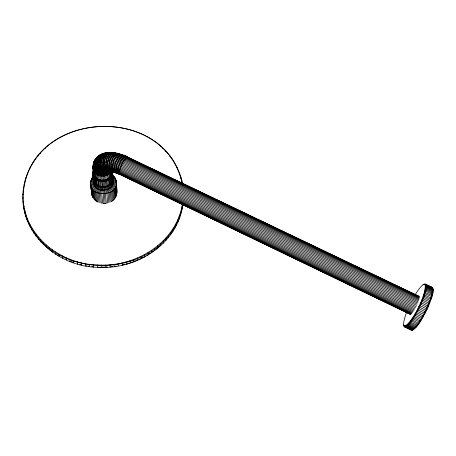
<?xml version="1.0" encoding="UTF-8"?>
<svg xmlns="http://www.w3.org/2000/svg" width="456" height="456" viewBox="0 0 456 456"><rect width="100%" height="100%" fill="white"/><g stroke="black" fill="none" stroke-linecap="round" stroke-linejoin="round"><path stroke-width="0.68" d="M182.89 204.391C177.903 244.291 135.928 270.043 97.766 267.313C59.194 266.931 20.987 234.96 22.823 194.661C28.375 110.158 164.781 101.38 182.56 183.511L182.126 183.335C164.821 103.21 33.066 109.577 23.467 190.973C19.198 231.893 58.915 264.565 97.573 264.93C135.044 267.541 176.227 243.025 182.417 204.123M406.359 312.873C396.783 340.774 415.291 316.783 418.642 306.768C424.821 296.594 431.165 269.576 415.068 294.844M97.573 264.93L97.766 267.313L107.382 266.994M106.02 267.079L105.815 264.964M405.013 326.798L410.776 329.865L412.822 329.922L416.499 326.889L420.688 321.138L427.221 309.134L431.923 297.067L432.938 292.866L433.132 289.281L432.02 287.331L430.76 287.086M112.877 177.156C113.914 182.086 109.468 186.51 104.783 187.057L101.386 186.8L100.514 193.749L101.397 203.268M93.463 264.64L93.662 267.022L91.724 266.521M93.645 164.126L93.719 163.06L93.32 164.063C94.506 158.58 99.3 154.06 104.84 153.159M111.748 170.949C113.487 181.642 95.167 183.91 93.497 173.571L92.921 167.209L93.85 162.148M165.328 151.888L165.408 150.805L165.072 150.799M93.275 164.131L93.252 169.068M112.923 174.933C130.057 197.864 79.39 201.256 92.893 176.272M111.726 171.228L111.811 171.838L112.666 172.203C113.259 185.626 88.84 183.665 93.178 170.208M89.382 264.161L89.575 266.543M93.497 173.571L93.503 171.513L92.716 171.849M116.029 179.624L112.854 179.584C116.365 192.592 92.14 194.176 93.685 180.889L90.527 181.363M100.611 186.618L100.257 189.958L99.271 193.458L100.183 202.988M174.619 228.598L174.83 226.723L178.096 220.373L180.616 213.813L182.856 204.413M180.781 178.359L180.941 176.979L180.519 176.837M111.737 182.805L111.384 177.07L110.631 176.307L110.42 171.097C105.763 178.57 91.548 174.118 93.246 165.118M176.335 225.469L176.557 223.577L176.147 223.178M181.676 181.596L181.836 180.223L181.414 180.063M182.725 205.702L182.885 204.351M179.214 219.028L179.453 217.113L179.026 216.754M85.335 263.5L85.528 265.888L87.016 265.848M100.548 180.177L100.907 186.994L102.839 187.188L104.783 187.057L104.162 180.24M101.927 267.159L101.694 265.039M81.333 262.656L81.527 265.044L81.704 264.793L79.749 264.286M99.134 186.059L98.496 189.291L96.923 192.569L97.892 202.116L94.141 199.295L93.075 189.69L95.606 187.137L96.495 184.834M77.389 261.636L77.583 264.024L77.788 263.779M99.676 179.977L99.967 186.778L101.386 186.8M93.303 166.212L92.973 168.27L93.725 174.58L92.956 175.195C92.243 180.177 94.854 185.609 99.967 186.778M98.456 185.689L97.687 188.847L95.84 191.976L96.837 201.535M73.519 260.439L73.712 262.827L73.94 262.593L70.805 261.459M416.676 305.366L122.054 164.029C113.8 160.637 100.366 154.345 93.6 163.225C92.203 171.667 104.35 177.498 110.044 171.097L109.691 172.453L109.97 177.173M69.722 259.071L69.916 261.453L70.178 261.231M98.832 179.698L98.519 180.775L99.06 186.475L99.853 186.367L99.357 189.662L98.074 193.065L99.015 202.601M97.818 185.261L96.928 188.334L94.831 191.292L95.851 200.868M180.479 213.847L179.898 215.83L180.376 215.745L180.616 213.813L180.188 213.471M107.53 179.105L108.009 180.131L108.408 185.831L107.616 185.831L108.631 189.012L110.432 192.193L111.059 201.729C117.477 198.565 117.477 191.349 116.189 185.073L112.968 183.677L111.937 182.297M66.023 257.532L66.217 259.914L66.496 259.703M97.236 184.783L96.233 187.764L93.907 190.528L94.951 200.121M95.868 158.54L93.925 162.057L94.717 160.273M62.421 255.833L62.614 258.216L62.922 258.01M58.932 253.975L59.126 256.352L59.457 256.164M96.016 184.241L95.059 186.453L92.346 188.778L93.429 198.406L92.329 196.462L91.217 186.8L94.21 184.971L95.013 183.454M55.558 251.957L55.301 252.533L55.752 254.334L56.105 254.163M97.259 178.934L96.809 179.943L97.367 185.655M95.612 183.614L94.591 185.729L91.724 187.815L92.819 197.459M52.32 249.797L52.047 250.361L52.514 252.174L52.89 252.014M49.214 247.494L48.923 248.047L49.408 249.865L49.807 249.723M96.547 178.461L96.034 179.425L96.604 185.142M97.27 156.984L94.808 160.181M96.301 158.557C100.041 152.6 108.203 151.899 114.57 152.92C107.719 150.833 97.493 153.934 99.209 162.809C99.67 169.541 106.447 172.818 112.421 171.331C106.351 170.63 101.3 173.109 103.86 180.28M174.853 227.356L175.537 226.113M46.255 245.06L45.948 245.596L46.449 247.431L46.865 247.3L48.336 248.514M94.609 182.987L93.919 184.178L90.829 185.746L91.947 195.43L90.43 183.569L93.611 182.548L94.329 181.482M417.719 302.983L123.24 161.869C117.312 159.087 110.962 156.807 104.356 156.579C100.747 156.556 95.247 157.229 94.631 161.635C93.138 169.438 103.432 176.324 109.782 171.125L108.893 173.24L109.178 177.96M43.451 242.495L43.132 243.014L43.645 244.861L44.078 244.752M94.426 182.24L93.719 183.369L90.567 184.669M95.897 177.925L95.321 178.843L95.908 184.566M40.806 239.81L40.47 240.318L41 242.176L41.456 242.085M171.256 233.13L171.946 232.138M38.332 237.017L37.985 237.508L38.526 239.377L38.994 239.303M36.03 234.116L35.665 234.589L36.223 236.476L36.702 236.425M110.363 171.581C105.986 178.86 91.662 175.309 93.258 166.332C98.821 156.476 113.094 163.02 121 166.32L415.49 307.749M33.904 231.124L33.527 231.58L34.097 233.478L34.593 233.444M94.797 176.7L94.124 177.509L94.723 183.249M31.96 228.046L31.578 228.479L32.154 230.394L32.661 230.383M30.204 224.888L29.817 225.304L30.398 227.23L30.917 227.242M94.358 176.027L93.645 176.774L94.255 182.52M28.642 221.656L28.243 222.055L28.836 223.993M109.867 171.513C104.538 177.857 91.793 172.664 93.503 164.337C100.183 155.621 113.384 161.834 121.501 165.169L416.1 306.569M97.356 156.927L100.793 154.538L103.791 153.313M95.959 158.46L96.769 157.702M27.274 218.367L26.864 218.749L27.463 220.704M93.258 175.999L93.999 175.321M26.1 215.027L25.684 215.392C46.449 278.029 143.235 282.025 174.83 226.723L174.431 226.307M157.93 247.619L159.839 245.972M25.126 211.647L24.709 211.989L26.288 217.358L26.836 217.438M155.946 249.204L156.95 248.423M24.35 208.232L23.929 208.552L24.333 209.885M101.032 154.789L103.831 153.552M23.775 204.795L23.353 205.097L23.963 207.104L23.815 205.724M109.48 171.473C102.913 177.008 91.673 169.489 94.312 161.304C101.916 153.683 114.285 159.492 122.635 162.923L417.223 304.163M153.393 251.113L151.295 252.595L151.591 252.755L151.398 250.412M93.537 173.827L92.75 174.369L93.577 180.958M23.398 201.341L22.977 201.62L23.381 202.971M149.106 253.981L150.201 253.291M22.8 198.143L23.222 197.875M93.44 173.058L92.642 173.531L93.372 180.143M22.823 194.661L23.25 194.421M146.883 255.32L148.291 254.853L148.103 252.504M23.051 191.195L23.467 190.973M93.429 172.282L92.631 172.687L93.252 178.478M141.691 258.107L144.871 256.802L144.677 254.454M98.268 156.3L99.271 155.804M23.467 187.752L23.883 187.547M138.698 259.498L141.337 258.609L141.143 256.255M24.493 184.15L24.082 184.332L24.379 185.381M24.886 180.952L25.297 180.787M134.4 261.277L137.701 260.256L137.507 257.902M25.878 177.612L26.283 177.464M120.8 174.363C113.806 174.733 113.447 167.563 115.562 162.655C117.773 156.414 121.478 152.201 127.999 157.195L419.013 296.28M130.621 262.616L133.967 261.744L133.773 259.384M27.052 174.329L27.451 174.198M101.836 154.213C95.692 156.134 92.135 163.111 93.047 169.313M103.945 153.301L108.175 152.663L105.952 152.851M28.409 171.103L28.796 170.994M181.642 209.201L182.132 209.07L182.383 207.115L181.944 206.813M29.942 167.945L30.318 167.848M112.814 177.059L114.484 176.643M122.191 264.959L124.813 264.309M110.067 171.319C102.668 173.958 95.891 165.18 98.479 158.329C103.312 148.08 118.218 155.787 125.679 158.511L419.07 298.862M93.6 181.716L90.413 182.463L91.542 192.204M180.867 212.53L181.351 212.422L181.596 210.478L181.163 210.153M403.97 325.983L404.848 326.992L405.817 327.032L409.465 323.902L414.418 316.806L419.605 307.224L423.852 297.289L426.217 289.241L426.52 286.818L426.235 284.778L425.528 284.196L423.806 284.276M31.641 164.861L32.011 164.781M114.536 152.977L121.547 154.681C114.627 150.856 108.784 154.065 107.912 161.8C106.744 166.736 109.702 172.887 115.408 172.271M33.51 161.857L33.864 161.794M111.589 171.274C100.594 173.799 97.766 153.98 108.471 152.521M419.218 298.07L126.244 157.964C118.999 155.336 105.564 147.869 100.97 157.793C98.405 163.995 103.472 173.183 110.802 171.268M109.383 171.416C101.283 171.872 106.162 182.178 105.741 186.863L105.399 186.692L106.903 193.572L107.622 203.085M113.111 152.766C101.209 151.677 101.95 174.015 114.388 171.997C107.941 170.156 99.379 171.171 102.651 180.365M112.757 177.96L115.111 177.589L115.186 178.991M114.844 266.275L116.183 266.07M35.534 158.945L35.876 158.893M127.936 157.445L126.569 156.59C119.808 151.614 111.509 172.562 119.221 173.975C114.724 171.547 122.425 152.521 128.279 157.371L128.615 158.158M116.451 172.59C112.393 171.872 107.969 169.951 103.803 171.541C98.091 174.443 102.805 182.417 101.865 187.137L102.184 186.914L101.785 193.931L102.634 203.45L105.148 203.479L106.396 203.336L104.606 186.846M110.785 266.749L112.814 266.526M157.331 143.777L157.622 143.743M37.711 156.123L38.042 156.089M177.401 222.317L177.868 222.271L178.096 220.373L177.68 219.991M112.558 178.803L115.63 178.587L115.699 179.983M93.862 180.074L90.767 180.274L90.926 181.67M160.039 146.005L160.341 145.988M40.037 153.398L40.356 153.381M162.621 148.348L162.94 148.343M119.928 154.202C110.722 152.646 106.607 172.801 117.585 173.428M42.505 150.776L42.813 150.771M424.165 284.196L425.203 284.185M424.479 284.202L425.528 284.196L432.02 287.331L432.869 288.437M424.753 284.305L425.807 284.299M412.446 329.99L411.067 329.979L404.848 326.992L404.198 326.171M424.981 284.493L426.041 284.493M412.822 329.922L411.409 329.996L404.614 326.798L403.788 325.704M422.98 284.698L423.994 284.698M413.239 329.756L411.785 329.922L405.817 327.032L405.15 326.2M425.163 284.772L426.235 284.778L432.225 287.628C433.234 295.517 428.617 303.058 425.756 310.171C422.011 317.085 418.659 324.928 412.207 329.756L406.228 326.855L405.549 326.029M109.85 171.433L112.45 171.61C101.477 170.647 105.906 148.388 116.827 153.49M413.695 329.5L412.674 329.494L406.678 326.587L405.988 325.766M425.305 285.142L426.377 285.154L432.379 288.01L433.023 288.813M414.19 329.152L413.176 329.141L407.168 326.234L406.467 325.413M425.397 285.604L426.474 285.621L432.487 288.483L433.132 289.281M91.126 179.214L93.526 179.259M414.721 328.719L413.712 328.696L407.692 325.783L406.98 324.974M45.104 148.268L45.395 148.28M425.437 286.146L426.52 286.18L432.55 289.047L433.189 289.834M415.279 328.195L414.287 328.16L408.251 325.242L407.527 324.444M425.437 286.778L426.52 286.818L432.562 289.697L433.2 290.472M172.288 231.642L172.721 231.665L172.921 229.795L172.533 229.362M415.878 327.585L414.892 327.539L408.844 324.615L408.109 323.823M167.398 153.353L167.74 153.37M425.38 287.491L426.468 287.548L432.522 290.426L433.16 291.19M416.499 326.889L415.524 326.832L409.465 323.902L408.713 323.127M425.283 288.283L426.366 288.357L432.43 291.241L433.075 291.994M417.149 326.114L416.185 326.04L410.115 323.104L409.351 322.346M425.135 289.15L426.217 289.241L432.294 292.136L432.938 292.866M169.575 156.003L169.934 156.032M170.225 234.612L170.647 234.652L170.84 232.799L170.458 232.343M113.065 180.388L116.308 180.696L116.411 182.782M417.821 325.259L416.869 325.168L410.793 322.232L410.012 321.486M424.935 290.09L426.018 290.204L432.1 293.1L432.755 293.818M111.349 152.555L116.098 153.159M91.605 178.188L93.332 178.376M418.517 324.33L417.576 324.222L410.691 320.551M424.69 291.105L425.767 291.236L431.866 294.143L432.527 294.838M171.616 158.745L171.98 158.791M419.229 323.332L418.3 323.201L411.392 319.548M167.996 237.496L168.401 237.553L168.583 235.712L168.213 235.245M424.399 292.182L431.581 295.243L432.248 295.921M118.07 173.485L115.892 172.733M115.357 153.256L116.337 153.41M173.502 161.578L173.879 161.641M115.813 172.647C108.477 169.045 115.225 150.058 123.616 155.656L122.031 155.114M88.356 266.07L89.695 266.287M419.953 322.267L412.104 318.482M424.069 293.316L431.245 296.411L431.923 297.067M109.742 171.439C103.301 170.322 101.637 161.68 104.356 156.579C109.155 148.308 120.219 155.365 126.762 157.554L419.292 297.415M114.712 172.311C105.923 170.51 108.819 155.308 116.229 153.324L121.598 154.92L127.23 157.286L419.281 296.89M25.867 214.069L25.314 213.972L24.538 210.552L25.091 210.672M423.687 294.508L431.553 298.264M420.688 321.138L412.828 317.353M165.596 240.289L165.99 240.363L166.155 238.534L165.796 238.049M175.229 164.491L175.617 164.565M92.197 177.202L93.56 177.481M117.334 153.592L118.355 153.803M423.265 295.75L431.142 299.512M421.429 319.958L413.563 316.162M116.97 153.324L117.682 153.484M176.803 167.477L177.202 167.569M422.803 297.038L430.686 300.806M163.037 242.98L163.413 243.071L163.561 241.252L163.22 240.751M422.176 318.721L414.299 314.925M116.497 182.885L113.202 182.035L112.33 181.015M178.21 170.538L178.615 170.647M422.307 298.366L430.19 302.134M422.923 317.439L415.04 313.642M118.663 153.752L123.2 155.245M421.772 299.723L429.66 303.497M179.453 173.656L179.863 173.782M160.318 245.562L160.677 245.676L160.814 243.863L160.483 243.35M423.67 316.116L415.781 312.32M421.202 301.102L429.096 304.882M114.65 172.3L116.93 173.041M420.597 302.51L428.497 306.289M424.405 314.765L416.51 310.969M111.344 153.073L110.403 152.731L112.609 153.051M432.128 287.839L432.664 288.146M411.825 329.865L412.11 329.973M122.179 154.875L125.223 156.265L124.152 155.855M157.451 248.03L157.793 248.161L157.599 245.83M419.97 303.924L427.876 307.709M425.135 313.38L417.234 309.584M123.986 155.559L419.184 296.508M125.765 156.493L126.848 156.944M419.315 305.349L427.221 309.134M425.847 311.978L417.947 308.188M154.441 250.378L154.761 250.521L154.567 248.189M118.435 173.764L410.275 314.361M418.642 306.768L426.542 310.559M425.796 284.47L431.142 287.006M427.209 285.393L428.988 286.237M128.484 157.696L131.049 158.922M134.258 160.455L140.67 163.522M143.879 165.055L166.332 175.788M167.614 176.404L172.106 178.547M175.315 180.08L183.654 184.064M184.936 184.68L203.541 193.572M206.745 195.105L213.163 198.172M216.372 199.705L224.711 203.69M225.994 204.305L244.598 213.197M247.802 214.73L254.22 217.797M257.429 219.33L277.955 229.14M281.164 230.673L285.655 232.822M288.859 234.355L297.198 238.34M298.48 238.955L317.085 247.847M320.294 249.381L326.707 252.447M329.916 253.981L338.255 257.965M339.538 258.575L352.368 264.708M353.651 265.324L358.142 267.467M361.351 269L369.691 272.99M370.973 273.6L389.578 282.492M394.708 284.949L399.2 287.092M402.409 288.625L410.748 292.615M412.03 293.225L418.443 296.292M418.842 299.763L125.092 159.19C117.808 156.414 102.184 148.793 97.407 158.745C94.797 165.785 102.469 174.619 109.748 171.234C105.524 171.604 105.142 176.489 106.191 179.715M418.534 300.76L124.482 159.982C117.523 157.12 99.471 149.118 96.165 160.369C94.597 167.506 102.959 175.087 109.668 171.171C106.117 172.157 106.829 176.546 107.274 179.242M418.152 301.843L123.861 160.882C117.916 158.095 111.555 155.815 104.937 155.599C101.574 155.656 96.706 155.975 95.612 159.851C93.03 167.352 102.212 175.634 109.246 171.445C105.678 175.184 110.238 180.986 109.206 185.341L108.277 185.427L109.423 188.527L111.481 191.543L112.085 201.085M414.869 308.883L120.544 167.46C113.202 164.462 97.145 157.172 93.298 168.344C92.933 177.344 107.593 178.9 110.899 171.182L111.156 175.372M414.236 309.949L120.15 168.577C112.159 163.875 89.233 158.312 94.107 175.56M413.615 310.941L119.825 169.643C112.045 165.055 89.826 159.703 94.643 176.483M413.011 311.83L119.575 170.635C112.016 166.166 90.567 161.065 95.31 177.338L94.683 178.199L95.275 183.933M412.429 312.605L119.398 171.553C112.073 167.204 91.439 162.37 96.108 178.108M411.888 313.243L119.301 172.362C112.21 168.139 92.431 163.601 97.014 178.786M411.397 313.751L119.284 173.058C113.806 170.59 107.622 168.121 101.528 169.512C94.455 171.787 98.941 181.032 98.188 186.105M410.959 314.11L119.352 173.633C112.723 169.655 94.7 165.745 99.106 179.801M128.279 157.371L127.999 157.195C122.533 160.107 119.347 167.968 119.5 174.067L410.582 314.315M127.423 177.908C121.444 174.226 96.045 162.045 100.257 180.12M128.706 178.524L315.734 268.635M317.017 269.251L402.842 310.604M404.124 311.226L409.887 314.002M120.019 174.511L119.5 174.067M111.834 172.607L112.689 173.041M57.781 255.16L58.898 255.827M111.606 174.141L112.45 174.711L112.78 180.468M50.833 250.486L51.859 251.25M111.367 174.887L112.187 175.526L112.524 181.271M111.042 175.611L111.828 176.318L112.17 182.052M45.475 246.029L46.865 247.3M112.307 180.257L113.179 181.209L116.468 181.784L116.975 192.58M110.147 176.962L110.859 177.789L111.213 183.511M111.828 181.231L113.134 182.862L116.405 183.985L116.884 193.663M404.791 326.285L405.452 327.112M403.56 324.894L404.426 326.513M431.769 287.132L432.419 287.947M404.472 326.274L405.127 327.1M403.651 325.345L404.284 326.143M109.588 177.578L110.249 178.461L110.614 184.178M111.372 182.531L112.712 184.48L115.852 186.139L116.343 195.778M108.961 178.142L109.565 179.077L109.942 184.788L108.893 184.965L110.152 187.98L112.455 190.807L113.037 200.366M111.07 183.209L112.364 185.256L115.391 187.177L115.892 196.798M110.688 183.853L111.931 186.002L114.815 188.168L115.334 197.773M110.244 184.469L111.412 186.709L114.131 189.115L114.667 198.702M109.725 185.039L110.819 187.37L113.344 189.992L113.897 199.568M106.744 179.493L107.559 186.247M105.912 179.818L106.664 186.595L106.168 186.47L108.129 193.207L108.819 202.732M118.201 265.757L118.081 263.636M106.909 186.179L107.787 189.434L109.309 192.751L109.964 202.276M129.954 260.707L130.148 263.072L126.249 264.224L126.055 261.858M122.094 262.838L122.293 265.21M24.197 208.483L24.424 209.863M114.023 264.263L114.217 266.64M90.847 184.15L91.006 185.546M92.995 174.426L93.868 181.756M404.141 325.145L404.187 325.687M103.888 203.518L102.349 180.365M111.834 172.351L111.811 171.838M105.148 203.479L103.255 180.337M110.124 267.085L109.93 264.708M111.327 170.892L111.538 174.391M111.64 171.274L111.766 173.377L112.615 173.884L112.945 179.641M112.546 171.37L113.02 178.815M112.41 171.838L112.632 175.702M116.514 184.868L116.787 190.431M116.063 180.325L116.2 183.112"/></g></svg>
